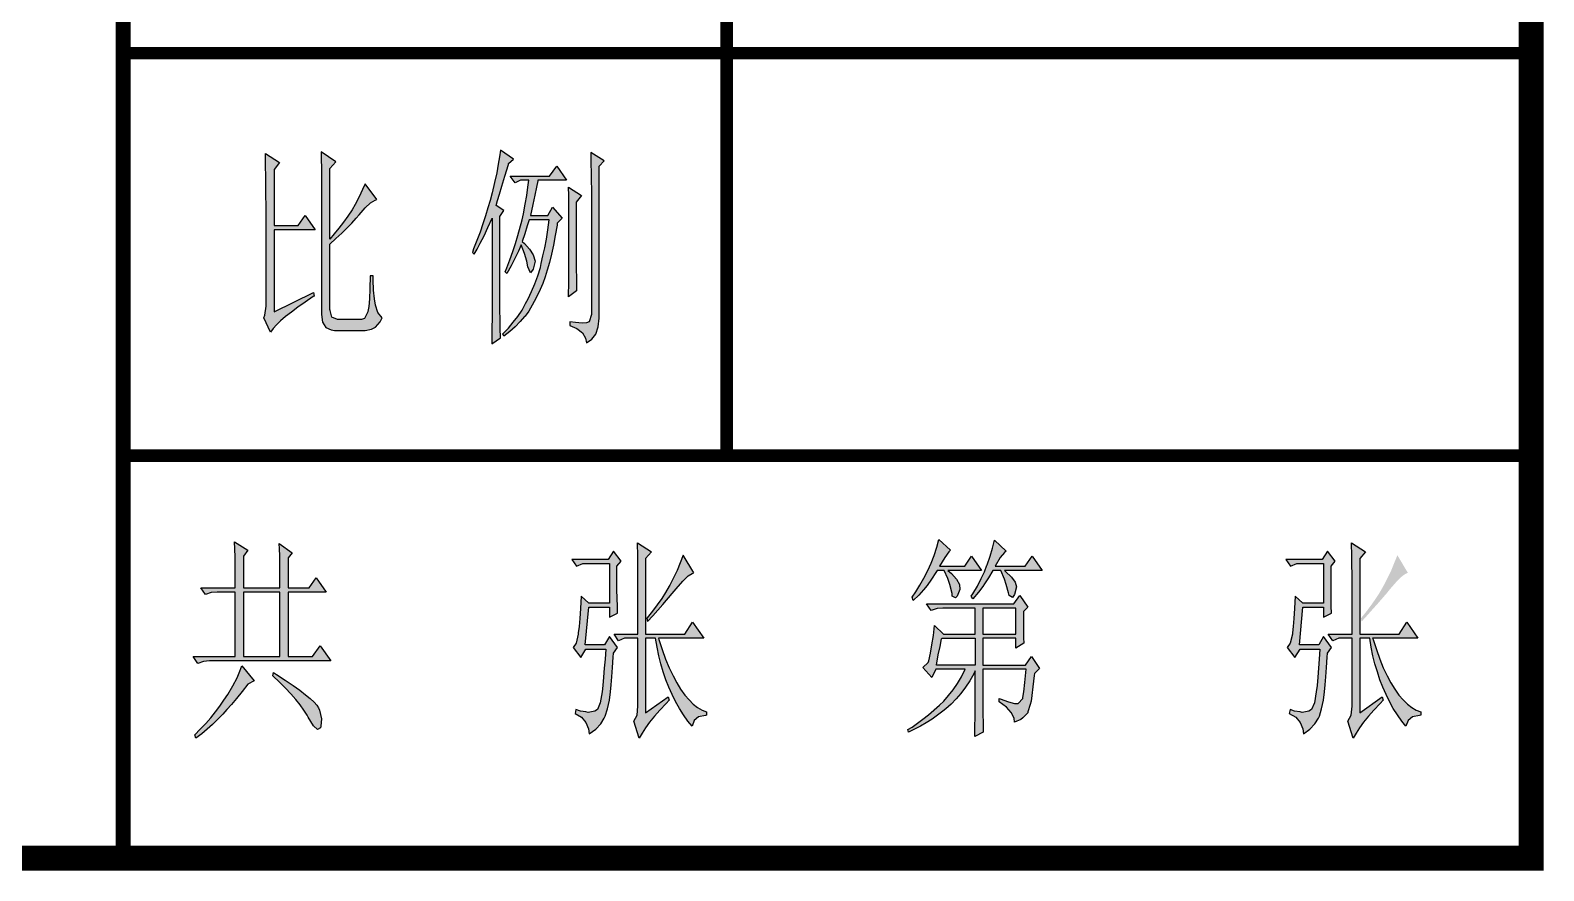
# Model space of a CAD drawing. Header units: millimetres. Extents: x 1121821 to 2245272, y -909469 to -453619.
# Drawn here: x 2245241.16 to 2245271.26, y -909468.51 to -909451.81 of the extents above; entities that cross this region are included whole.
import ezdxf

# ---------------------------------------------------------------- set-up
doc = ezdxf.new("R2010")
doc.units = ezdxf.units.MM
doc.layers.add('1', color=7, linetype='Continuous')
doc.layers.add('图框', color=4, linetype='Continuous')

msp = doc.modelspace()

# ---------------------------------------------------------------- hatches: boundary and pattern name
at = {"layer": '1'}
h = msp.add_hatch(color=7, dxfattribs=at)
h.paths.add_polyline_path([(2245246.237, -909457.497), (2245246.351, -909457.406), (2245246.479, -909457.307), (2245246.626, -909457.207), (2245246.783, -909457.098), (2245246.802, -909457.089), (2245246.792, -909457.018), (2245246.01, -909457.402), (2245246.01, -909455.77), (2245246.826, -909455.77), (2245246.626, -909455.486), (2245246.489, -909455.685), (2245246.01, -909455.685), (2245246.01, -909454.57), (2245246.114, -909454.437), (2245245.834, -909454.252), (2245245.839, -909454.38), (2245245.839, -909454.527), (2245245.844, -909454.689), (2245245.844, -909455.078), (2245245.849, -909455.305), (2245245.849, -909457.288), (2245245.825, -909457.468), (2245245.801, -909457.52), (2245245.939, -909457.805), (2245245.991, -909457.734), (2245246.057, -909457.663), (2245246.138, -909457.582)])
h.paths.add_polyline_path([(2245248.116, -909457.601), (2245248.154, -909457.52), (2245248.073, -909457.416), (2245248.026, -909457.269), (2245248.002, -909457.141), (2245247.988, -909456.97), (2245247.978, -909456.766), (2245247.978, -909456.686), (2245247.921, -909456.686), (2245247.912, -909456.942), (2245247.902, -909457.141), (2245247.893, -909457.297), (2245247.874, -909457.397), (2245247.874, -909457.402), (2245247.803, -909457.535), (2245247.746, -909457.554), (2245247.267, -909457.554), (2245247.158, -909457.511), (2245247.12, -909457.373), (2245247.115, -909457.354), (2245247.115, -909456.055), (2245247.238, -909455.946), (2245247.352, -909455.837), (2245247.456, -909455.737), (2245247.551, -909455.637), (2245247.641, -909455.538), (2245247.698, -909455.471), (2245247.817, -909455.334), (2245247.926, -909455.234), (2245248.021, -909455.182), (2245248.049, -909455.168), (2245247.817, -909454.855), (2245247.769, -909454.973), (2245247.703, -909455.116), (2245247.618, -909455.272), (2245247.561, -909455.372), (2245247.475, -909455.5), (2245247.39, -909455.623), (2245247.295, -909455.742), (2245247.2, -909455.855), (2245247.115, -909455.955), (2245247.115, -909454.551), (2245247.234, -909454.418), (2245246.944, -909454.219), (2245246.944, -909454.376), (2245246.949, -909454.542), (2245246.954, -909454.722), (2245246.954, -909457.454), (2245246.973, -909457.61), (2245247.039, -909457.715), (2245247.143, -909457.762), (2245247.21, -909457.772), (2245247.817, -909457.772), (2245247.945, -909457.748), (2245248.026, -909457.705)])
h.paths.add_polyline_path([(2245250.497, -909457.378), (2245250.497, -909455.504), (2245250.577, -909455.386), (2245250.426, -909455.286), (2245250.454, -909455.191), (2245250.492, -909455.063), (2245250.539, -909454.902), (2245250.596, -909454.703), (2245250.668, -909454.475), (2245250.672, -909454.452), (2245250.767, -909454.371), (2245250.511, -909454.186), (2245250.492, -909454.319), (2245250.464, -909454.47), (2245250.435, -909454.641), (2245250.392, -909454.831), (2245250.345, -909455.035), (2245250.307, -909455.187), (2245250.26, -909455.338), (2245250.212, -909455.495), (2245250.16, -909455.656), (2245250.103, -909455.818), (2245250.041, -909455.984), (2245249.975, -909456.15), (2245249.951, -909456.221), (2245249.985, -909456.254), (2245250.046, -909456.154), (2245250.108, -909456.036), (2245250.184, -909455.889), (2245250.26, -909455.723), (2245250.345, -909455.538), (2245250.345, -909457.53), (2245250.34, -909457.72), (2245250.336, -909457.938), (2245250.336, -909458.037), (2245250.511, -909457.919), (2245250.502, -909457.729), (2245250.502, -909457.549)])
h.paths.add_polyline_path([(2245251.253, -909454.788), (2245251.825, -909454.788), (2245251.63, -909454.504), (2245251.488, -909454.703), (2245250.705, -909454.703), (2245250.8, -909454.836), (2245250.905, -909454.788), (2245251.071, -909454.788), (2245251.056, -909454.926), (2245251.033, -909455.087), (2245251.004, -909455.263), (2245250.966, -909455.457), (2245250.943, -909455.571), (2245250.857, -909455.884), (2245250.81, -909456.045), (2245250.753, -909456.202), (2245250.696, -909456.368), (2245250.634, -909456.529), (2245250.601, -909456.605), (2245250.639, -909456.638), (2245250.724, -909456.486), (2245250.796, -909456.339), (2245250.867, -909456.197), (2245250.919, -909456.069), (2245250.985, -909456.24), (2245251.033, -909456.396), (2245251.056, -909456.505), (2245251.104, -909456.624), (2245251.161, -909456.553), (2245251.199, -909456.396), (2245251.161, -909456.268), (2245251.09, -909456.159), (2245250.985, -909456.045), (2245250.943, -909456.003), (2245250.995, -909455.855), (2245251.042, -909455.694), (2245251.08, -909455.571), (2245251.479, -909455.571), (2245251.45, -909455.77), (2245251.422, -909455.955), (2245251.389, -909456.131), (2245251.355, -909456.292), (2245251.322, -909456.444), (2245251.303, -909456.52), (2245251.251, -909456.686), (2245251.194, -909456.847), (2245251.128, -909456.999), (2245251.061, -909457.141), (2245251.009, -909457.236), (2245250.938, -909457.369), (2245250.853, -909457.492), (2245250.762, -909457.61), (2245250.668, -909457.724), (2245250.554, -909457.838), (2245250.577, -909457.886), (2245250.696, -909457.795), (2245250.8, -909457.701), (2245250.9, -909457.596), (2245250.99, -909457.497), (2245251, -909457.487), (2245251.071, -909457.388), (2245251.142, -909457.269), (2245251.218, -909457.127), (2245251.298, -909456.956), (2245251.351, -909456.837), (2245251.398, -909456.709), (2245251.441, -909456.572), (2245251.483, -909456.42), (2245251.526, -909456.254), (2245251.564, -909456.074), (2245251.597, -909455.884), (2245251.635, -909455.68), (2245251.64, -909455.637), (2245251.735, -909455.538), (2245251.545, -909455.32), (2245251.455, -909455.486), (2245251.104, -909455.486), (2245251.151, -909455.267), (2245251.194, -909455.082), (2245251.227, -909454.926)])
h.paths.add_polyline_path([(2245252.015, -909455.22), (2245252.119, -909455.087), (2245251.863, -909454.921), (2245251.868, -909455.087), (2245251.872, -909455.263), (2245251.872, -909456.633), (2245251.868, -909456.833), (2245251.863, -909457.07), (2245251.863, -909457.103), (2245252.024, -909456.984), (2245252.019, -909456.742), (2245252.015, -909456.543)])
h.paths.add_polyline_path([(2245252.47, -909454.504), (2245252.574, -909454.404), (2245252.304, -909454.238), (2245252.309, -909454.452), (2245252.313, -909454.641), (2245252.313, -909454.812), (2245252.318, -909454.959), (2245252.318, -909457.454), (2245252.275, -909457.601), (2245252.223, -909457.62), (2245252.133, -909457.625), (2245252.005, -909457.615), (2245251.887, -909457.601), (2245251.887, -909457.672), (2245252.029, -909457.734), (2245252.138, -909457.819), (2245252.2, -909457.923), (2245252.223, -909458.018), (2245252.328, -909457.947), (2245252.408, -909457.843), (2245252.451, -909457.701), (2245252.47, -909457.525)])
h = msp.add_hatch(color=7, dxfattribs=at)
h.paths.add_polyline_path([(2245245.484, -909464.806), (2245245.612, -909464.739), (2245245.366, -909464.441), (2245245.328, -909464.545), (2245245.271, -909464.678), (2245245.185, -909464.834), (2245245.086, -909465.01), (2245245.01, -909465.124), (2245244.929, -909465.237), (2245244.844, -909465.351), (2245244.749, -909465.47), (2245244.649, -909465.584), (2245244.54, -909465.697), (2245244.431, -909465.807), (2245244.455, -909465.873), (2245244.569, -909465.788), (2245244.678, -909465.697), (2245244.782, -909465.603), (2245244.986, -909465.399), (2245245.071, -909465.309), (2245245.162, -909465.204), (2245245.261, -909465.086), (2245245.37, -909464.948)])
h.paths.add_polyline_path([(2245246.803, -909465.162), (2245246.727, -909465.09), (2245246.632, -909465.014), (2245246.518, -909464.924), (2245246.385, -909464.829), (2245246.229, -909464.725), (2245246.053, -909464.611), (2245245.996, -909464.573), (2245245.982, -909464.64), (2245246.115, -909464.763), (2245246.234, -909464.882), (2245246.343, -909464.996), (2245246.442, -909465.109), (2245246.528, -909465.214), (2245246.599, -909465.323), (2245246.665, -909465.422), (2245246.684, -909465.456), (2245246.793, -909465.631), (2245246.874, -909465.702), (2245246.931, -909465.669), (2245246.94, -909465.641), (2245246.954, -909465.489), (2245246.912, -909465.323), (2245246.893, -909465.275), (2245246.86, -909465.223)])
h.paths.add_polyline_path([(2245246.845, -909462.69), (2245246.708, -909462.89), (2245246.286, -909462.89), (2245246.286, -909462.292), (2245246.366, -909462.192), (2245246.11, -909462.007), (2245246.115, -909462.112), (2245246.12, -909462.254), (2245246.12, -909462.434), (2245246.124, -909462.648), (2245246.124, -909462.89), (2245245.399, -909462.89), (2245245.399, -909462.259), (2245245.484, -909462.14), (2245245.223, -909461.974), (2245245.228, -909462.116), (2245245.233, -909462.278), (2245245.237, -909462.453), (2245245.237, -909462.89), (2245244.55, -909462.89), (2245244.645, -909463.022), (2245244.758, -909462.984), (2245244.877, -909462.975), (2245245.237, -909462.975), (2245245.237, -909464.256), (2245244.398, -909464.256), (2245244.493, -909464.393), (2245244.607, -909464.35), (2245244.725, -909464.341), (2245247.139, -909464.341), (2245246.926, -909464.042), (2245246.774, -909464.256), (2245246.286, -909464.256), (2245246.286, -909462.975), (2245247.045, -909462.975)])
h.paths.add_polyline_path([(2245246.124, -909462.975), (2245246.124, -909464.256), (2245245.399, -909464.256), (2245245.399, -909462.975)], flags=17)
h.paths.add_polyline_path([(2245252.267, -909463.274), (2245252.675, -909463.274), (2245252.675, -909463.473), (2245252.836, -909463.392), (2245252.836, -909463.255), (2245252.831, -909463.098), (2245252.826, -909462.923), (2245252.826, -909462.458), (2245252.907, -909462.358), (2245252.755, -909462.159), (2245252.651, -909462.325), (2245251.93, -909462.325), (2245252.02, -909462.458), (2245252.148, -909462.406), (2245252.675, -909462.406), (2245252.675, -909463.193), (2245252.267, -909463.193), (2245252.115, -909463.056), (2245252.101, -909463.297), (2245252.087, -909463.497), (2245252.072, -909463.658), (2245252.058, -909463.781), (2245252.058, -909463.81), (2245252.015, -909463.99), (2245251.954, -909464.075), (2245252.106, -909464.275), (2245252.21, -909464.109), (2245252.604, -909464.109), (2245252.589, -909464.303), (2245252.575, -909464.488), (2245252.561, -909464.663), (2245252.547, -909464.829), (2245252.532, -909464.958), (2245252.494, -909465.176), (2245252.438, -909465.304), (2245252.385, -909465.342), (2245252.253, -909465.365), (2245252.21, -909465.356), (2245252.101, -909465.337), (2245252.011, -909465.309), (2245251.996, -909465.389), (2245252.124, -909465.46), (2245252.21, -909465.565), (2245252.262, -909465.693), (2245252.276, -909465.792), (2245252.404, -909465.697), (2245252.504, -909465.593), (2245252.575, -909465.479), (2245252.594, -909465.441), (2245252.637, -909465.29), (2245252.675, -909465.124), (2245252.698, -909464.958), (2245252.708, -909464.815), (2245252.722, -909464.654), (2245252.736, -909464.469), (2245252.751, -909464.265), (2245252.755, -909464.189), (2245252.836, -909464.075), (2245252.675, -909463.857), (2245252.58, -909464.023), (2245252.196, -909464.023)])
h.paths.add_polyline_path([(2245253.396, -909462.306), (2245253.514, -909462.173), (2245253.234, -909461.993), (2245253.234, -909462.074), (2245253.239, -909462.178), (2245253.239, -909462.444), (2245253.244, -909462.61), (2245253.244, -909463.81), (2245252.77, -909463.81), (2245252.86, -909463.943), (2245252.978, -909463.89), (2245253.244, -909463.89), (2245253.244, -909465.242), (2245253.225, -909465.422), (2245253.163, -909465.541), (2245253.268, -909465.873), (2245253.325, -909465.778), (2245253.391, -909465.674), (2245253.476, -909465.56), (2245253.571, -909465.441), (2245253.68, -909465.318), (2245253.808, -909465.185), (2245253.865, -909465.124), (2245253.842, -909465.057), (2245253.396, -909465.375), (2245253.396, -909463.89), (2245253.595, -909463.89), (2245253.623, -909464.066), (2245253.657, -909464.237), (2245253.699, -909464.398), (2245253.747, -909464.559), (2245253.799, -909464.716), (2245253.856, -909464.863), (2245253.922, -909465.01), (2245253.989, -909465.147), (2245254.069, -909465.285), (2245254.15, -909465.413), (2245254.235, -909465.536), (2245254.321, -909465.641), (2245254.359, -909465.527), (2245254.449, -909465.451), (2245254.586, -909465.427), (2245254.61, -909465.422), (2245254.61, -909465.356), (2245254.52, -909465.318), (2245254.43, -909465.266), (2245254.344, -909465.199), (2245254.259, -909465.114), (2245254.174, -909465.019), (2245254.093, -909464.905), (2245254.017, -909464.777), (2245253.941, -909464.635), (2245253.865, -909464.479), (2245253.794, -909464.303), (2245253.728, -909464.113), (2245253.661, -909463.914), (2245253.652, -909463.89), (2245254.553, -909463.89), (2245254.33, -909463.573), (2245254.178, -909463.81), (2245253.396, -909463.81)])
h.paths.add_polyline_path([(2245254.145, -909462.24), (2245254.022, -909462.543), (2245253.951, -909462.69), (2245253.875, -909462.837), (2245253.865, -909462.856), (2245253.794, -909462.98), (2245253.718, -909463.098), (2245253.628, -909463.226), (2245253.533, -909463.354), (2245253.42, -909463.494), (2245253.434, -909463.558), (2245253.538, -909463.444), (2245253.638, -909463.331), (2245253.737, -909463.222), (2245253.927, -909463.003), (2245254.003, -909462.909), (2245254.136, -909462.757), (2245254.245, -909462.652), (2245254.325, -909462.6), (2245254.354, -909462.591)], flags=17)
h.paths.add_polyline_path([(2245259.348, -909462.282), (2245259.429, -909462.173), (2245259.462, -909462.14), (2245259.23, -909461.927), (2245259.187, -909462.083), (2245259.135, -909462.244), (2245259.073, -909462.396), (2245259.007, -909462.543), (2245258.931, -909462.695), (2245258.85, -909462.837), (2245258.77, -909462.965), (2245258.694, -909463.075), (2245258.717, -909463.141), (2245258.827, -909463.037), (2245258.921, -909462.927), (2245258.997, -909462.842), (2245259.083, -909462.714), (2245259.168, -909462.581), (2245259.192, -909462.543), (2245259.334, -909462.543), (2245259.405, -909462.705), (2245259.448, -909462.823), (2245259.491, -909463.003), (2245259.495, -909463.056), (2245259.562, -909463.084), (2245259.59, -909463.056), (2245259.647, -909462.918), (2245259.638, -909462.823), (2245259.576, -909462.714), (2245259.476, -909462.605), (2245259.405, -909462.543), (2245260.079, -909462.543), (2245259.88, -909462.259), (2245259.742, -909462.458), (2245259.239, -909462.458)])
h.paths.add_polyline_path([(2245261.08, -909462.259), (2245260.942, -909462.458), (2245260.349, -909462.458), (2245260.449, -909462.282), (2245260.534, -909462.183), (2245260.567, -909462.159), (2245260.335, -909461.941), (2245260.292, -909462.097), (2245260.245, -909462.259), (2245260.188, -909462.429), (2245260.183, -909462.439), (2245260.136, -909462.567), (2245260.069, -909462.705), (2245259.993, -909462.852), (2245259.903, -909463.008), (2245259.87, -909463.056), (2245259.903, -909463.108), (2245260.017, -909462.975), (2245260.102, -909462.861), (2245260.136, -909462.809), (2245260.212, -909462.69), (2245260.302, -909462.543), (2245260.463, -909462.543), (2245260.534, -909462.719), (2245260.567, -909462.823), (2245260.61, -909462.989), (2245260.629, -909463.041), (2245260.691, -909463.079), (2245260.733, -909463.022), (2245260.771, -909462.866), (2245260.743, -909462.776), (2245260.672, -909462.676), (2245260.553, -909462.562), (2245260.534, -909462.543), (2245261.279, -909462.543)])
h.paths.add_polyline_path([(2245260.909, -909463.72), (2245260.909, -909463.359), (2245260.999, -909463.274), (2245260.838, -909463.041), (2245260.719, -909463.207), (2245258.983, -909463.207), (2245259.078, -909463.34), (2245259.192, -909463.302), (2245259.31, -909463.293), (2245259.951, -909463.293), (2245259.951, -909463.81), (2245259.32, -909463.81), (2245259.144, -909463.639), (2245259.121, -909463.838), (2245259.087, -909464.018), (2245259.059, -909464.184), (2245259.026, -909464.336), (2245259.016, -909464.374), (2245258.912, -909464.474), (2245259.087, -909464.673), (2245259.168, -909464.507), (2245259.751, -909464.507), (2245259.68, -909464.654), (2245259.6, -909464.787), (2245259.514, -909464.915), (2245259.419, -909465.029), (2245259.325, -909465.138), (2245259.239, -909465.223), (2245259.021, -909465.413), (2245258.912, -909465.498), (2245258.803, -909465.579), (2245258.694, -909465.655), (2245258.608, -909465.707), (2245258.623, -909465.759), (2245258.746, -909465.697), (2245258.864, -909465.636), (2245258.978, -909465.569), (2245259.092, -909465.498), (2245259.201, -909465.422), (2245259.31, -909465.342), (2245259.367, -909465.29), (2245259.472, -909465.199), (2245259.571, -909465.095), (2245259.666, -909464.986), (2245259.756, -909464.863), (2245259.842, -909464.735), (2245259.922, -909464.597), (2245259.951, -909464.54), (2245259.951, -909465.465), (2245259.946, -909465.636), (2245259.941, -909465.792), (2245259.941, -909465.84), (2245260.112, -909465.759), (2245260.107, -909465.574), (2245260.102, -909465.399), (2245260.102, -909464.507), (2245260.966, -909464.507), (2245260.937, -909464.768), (2245260.918, -909464.958), (2245260.899, -909465.071), (2245260.895, -909465.09), (2245260.804, -909465.19), (2245260.733, -909465.19), (2245260.615, -909465.157), (2245260.444, -909465.095), (2245260.43, -909465.09), (2245260.43, -909465.157), (2245260.572, -909465.261), (2245260.667, -909465.365), (2245260.724, -909465.479), (2245260.733, -909465.56), (2245260.857, -909465.503), (2245260.895, -909465.475), (2245260.994, -909465.37), (2245260.999, -909465.356), (2245261.046, -909465.209), (2245261.061, -909465.143), (2245261.075, -909465.029), (2245261.099, -909464.858), (2245261.122, -909464.63), (2245261.127, -909464.592), (2245261.231, -909464.493), (2245261.07, -909464.256), (2245260.951, -909464.426), (2245260.102, -909464.426), (2245260.102, -909463.89), (2245260.757, -909463.89), (2245260.757, -909464.09), (2245260.918, -909463.99), (2245260.914, -909463.881)])
h.paths.add_polyline_path([(2245260.757, -909463.81), (2245260.102, -909463.81), (2245260.102, -909463.293), (2245260.757, -909463.293)], flags=16)
h.paths.add_polyline_path([(2245259.951, -909463.89), (2245259.951, -909464.426), (2245259.182, -909464.426), (2245259.215, -909464.222), (2245259.253, -909464.052), (2245259.285, -909463.89)], flags=16)
h.paths.add_polyline_path([(2245267.037, -909464.075), (2245266.876, -909463.857), (2245266.781, -909464.023), (2245266.397, -909464.023), (2245266.468, -909463.274), (2245266.876, -909463.274), (2245266.876, -909463.473), (2245267.037, -909463.392), (2245267.032, -909463.255), (2245267.032, -909463.098), (2245267.027, -909462.923), (2245267.027, -909462.458), (2245267.108, -909462.358), (2245266.956, -909462.159), (2245266.852, -909462.325), (2245266.131, -909462.325), (2245266.221, -909462.458), (2245266.349, -909462.406), (2245266.876, -909462.406), (2245266.876, -909463.193), (2245266.468, -909463.193), (2245266.316, -909463.056), (2245266.302, -909463.297), (2245266.288, -909463.497), (2245266.273, -909463.658), (2245266.259, -909463.781), (2245266.259, -909463.81), (2245266.216, -909463.99), (2245266.155, -909464.075), (2245266.306, -909464.275), (2245266.411, -909464.109), (2245266.805, -909464.109), (2245266.79, -909464.303), (2245266.776, -909464.488), (2245266.762, -909464.663), (2245266.748, -909464.829), (2245266.733, -909464.958), (2245266.695, -909465.176), (2245266.638, -909465.304), (2245266.582, -909465.342), (2245266.454, -909465.365), (2245266.411, -909465.356), (2245266.302, -909465.337), (2245266.212, -909465.309), (2245266.197, -909465.389), (2245266.325, -909465.46), (2245266.411, -909465.565), (2245266.463, -909465.693), (2245266.477, -909465.792), (2245266.605, -909465.697), (2245266.705, -909465.593), (2245266.776, -909465.479), (2245266.795, -909465.441), (2245266.838, -909465.29), (2245266.876, -909465.124), (2245266.899, -909464.958), (2245266.909, -909464.815), (2245266.923, -909464.654), (2245266.937, -909464.469), (2245266.952, -909464.265), (2245266.956, -909464.189)])
h.paths.add_polyline_path([(2245268.526, -909462.6), (2245268.555, -909462.591), (2245268.346, -909462.24), (2245268.223, -909462.543), (2245268.152, -909462.69), (2245268.076, -909462.837), (2245268.066, -909462.856), (2245267.995, -909462.98), (2245267.919, -909463.098), (2245267.829, -909463.226), (2245267.734, -909463.354), (2245267.621, -909463.494), (2245267.635, -909463.558), (2245267.739, -909463.444), (2245267.839, -909463.331), (2245267.938, -909463.222), (2245268.128, -909463.003), (2245268.204, -909462.909), (2245268.337, -909462.757), (2245268.446, -909462.652)], flags=17)
h.paths.add_polyline_path([(2245268.294, -909464.905), (2245268.218, -909464.777), (2245268.142, -909464.635), (2245268.066, -909464.479), (2245267.995, -909464.303), (2245267.929, -909464.113), (2245267.862, -909463.914), (2245267.853, -909463.89), (2245268.754, -909463.89), (2245268.531, -909463.573), (2245268.379, -909463.81), (2245267.597, -909463.81), (2245267.597, -909462.306), (2245267.715, -909462.173), (2245267.435, -909461.993), (2245267.435, -909462.074), (2245267.44, -909462.178), (2245267.44, -909462.444), (2245267.445, -909462.61), (2245267.445, -909463.81), (2245266.971, -909463.81), (2245267.061, -909463.943), (2245267.179, -909463.89), (2245267.445, -909463.89), (2245267.445, -909465.242), (2245267.426, -909465.422), (2245267.364, -909465.541), (2245267.469, -909465.873), (2245267.525, -909465.778), (2245267.592, -909465.674), (2245267.672, -909465.56), (2245267.772, -909465.441), (2245267.881, -909465.318), (2245268.005, -909465.185), (2245268.066, -909465.124), (2245268.042, -909465.057), (2245267.597, -909465.375), (2245267.597, -909463.89), (2245267.796, -909463.89), (2245267.824, -909464.066), (2245267.857, -909464.237), (2245267.9, -909464.398), (2245267.948, -909464.559), (2245268, -909464.716), (2245268.057, -909464.863), (2245268.123, -909465.01), (2245268.19, -909465.147), (2245268.265, -909465.285), (2245268.351, -909465.413), (2245268.436, -909465.536), (2245268.517, -909465.641), (2245268.559, -909465.527), (2245268.65, -909465.451), (2245268.787, -909465.427), (2245268.811, -909465.422), (2245268.811, -909465.356), (2245268.721, -909465.318), (2245268.631, -909465.266), (2245268.545, -909465.199), (2245268.46, -909465.114), (2245268.374, -909465.019)])

# ---------------------------------------------------------------- linework, layer by layer
msp.add_line((2245271.006, -909468.261), (2245091.006, -909468.261), dxfattribs=at)
at = {"layer": '1', "color": 7}
msp.add_line((2245271.006, -909468.261), (2245091.006, -909468.261), dxfattribs=at)
at = {"layer": '1', "color": 7, "const_width": 0.5}
for points in [[(2245091.006, -909468.261), (2245271.006, -909468.261), (2245271.006, -909308.261), (2245091.006, -909308.261)], [(2245091.006, -909410.261), (2245271.006, -909410.261), (2245271.006, -909468.261), (2245091.006, -909468.261)]]:
    msp.add_lwpolyline(points, close=True, dxfattribs=at)
at = {"layer": '1', "color": 7}
for points, const_width in [([(2245243.006, -909436.261), (2245243.006, -909468.261)], 0.3), ([(2245255.006, -909436.261), (2245255.006, -909460.261)], 0.25), ([(2245271.006, -909452.261), (2245243.006, -909452.261)], 0.25), ([(2245271.006, -909460.261), (2245243.006, -909460.261)], 0.25)]:
    msp.add_lwpolyline(points, dxfattribs=dict(at, const_width=const_width))
for points in [[(2245246.626, -909457.207), (2245246.479, -909457.307), (2245246.351, -909457.406), (2245246.237, -909457.497), (2245246.138, -909457.582), (2245246.057, -909457.663), (2245245.991, -909457.734), (2245245.939, -909457.805), (2245245.801, -909457.52), (2245245.825, -909457.468), (2245245.849, -909457.288), (2245245.849, -909455.305), (2245245.844, -909455.078), (2245245.844, -909454.689), (2245245.839, -909454.527), (2245245.839, -909454.38), (2245245.834, -909454.252), (2245246.114, -909454.437), (2245246.01, -909454.57), (2245246.01, -909455.685), (2245246.489, -909455.685), (2245246.626, -909455.486), (2245246.826, -909455.77), (2245246.01, -909455.77), (2245246.01, -909457.402), (2245246.792, -909457.018), (2245246.802, -909457.089), (2245246.783, -909457.098)], [(2245247.267, -909457.554), (2245247.158, -909457.511), (2245247.12, -909457.373), (2245247.115, -909457.354), (2245247.115, -909456.055), (2245247.238, -909455.946), (2245247.352, -909455.837), (2245247.456, -909455.737), (2245247.551, -909455.637), (2245247.641, -909455.538), (2245247.698, -909455.471), (2245247.817, -909455.334), (2245247.926, -909455.234), (2245248.021, -909455.182), (2245248.049, -909455.168), (2245247.817, -909454.855), (2245247.769, -909454.973), (2245247.703, -909455.116), (2245247.618, -909455.272), (2245247.561, -909455.372), (2245247.475, -909455.5), (2245247.39, -909455.623), (2245247.295, -909455.742), (2245247.2, -909455.855), (2245247.115, -909455.955), (2245247.115, -909454.551), (2245247.234, -909454.418), (2245246.944, -909454.219), (2245246.944, -909454.376), (2245246.949, -909454.542), (2245246.954, -909454.722), (2245246.954, -909457.454), (2245246.973, -909457.61), (2245247.039, -909457.715), (2245247.143, -909457.762), (2245247.21, -909457.772), (2245247.817, -909457.772), (2245247.945, -909457.748), (2245248.026, -909457.705), (2245248.116, -909457.601), (2245248.154, -909457.52), (2245248.073, -909457.416), (2245248.026, -909457.269), (2245248.002, -909457.141), (2245247.988, -909456.97), (2245247.978, -909456.766), (2245247.978, -909456.686), (2245247.921, -909456.686), (2245247.912, -909456.942), (2245247.902, -909457.141), (2245247.893, -909457.297), (2245247.874, -909457.397), (2245247.874, -909457.402), (2245247.803, -909457.535), (2245247.746, -909457.554)], [(2245250.184, -909455.889), (2245250.26, -909455.723), (2245250.345, -909455.538), (2245250.345, -909457.53), (2245250.34, -909457.72), (2245250.336, -909457.938), (2245250.336, -909458.037), (2245250.511, -909457.919), (2245250.502, -909457.729), (2245250.502, -909457.549), (2245250.497, -909457.378), (2245250.497, -909455.504), (2245250.577, -909455.386), (2245250.426, -909455.286), (2245250.454, -909455.191), (2245250.492, -909455.063), (2245250.539, -909454.902), (2245250.596, -909454.703), (2245250.668, -909454.475), (2245250.672, -909454.452), (2245250.767, -909454.371), (2245250.511, -909454.186), (2245250.492, -909454.319), (2245250.464, -909454.47), (2245250.435, -909454.641), (2245250.392, -909454.831), (2245250.345, -909455.035), (2245250.307, -909455.187), (2245250.26, -909455.338), (2245250.212, -909455.495), (2245250.16, -909455.656), (2245250.103, -909455.818), (2245250.041, -909455.984), (2245249.975, -909456.15), (2245249.951, -909456.221), (2245249.985, -909456.254), (2245250.046, -909456.154), (2245250.108, -909456.036)], [(2245252.133, -909457.625), (2245252.005, -909457.615), (2245251.887, -909457.601), (2245251.887, -909457.672), (2245252.029, -909457.734), (2245252.138, -909457.819), (2245252.2, -909457.923), (2245252.223, -909458.018), (2245252.328, -909457.947), (2245252.408, -909457.843), (2245252.451, -909457.701), (2245252.47, -909457.525), (2245252.47, -909454.504), (2245252.574, -909454.404), (2245252.304, -909454.238), (2245252.309, -909454.452), (2245252.313, -909454.641), (2245252.313, -909454.812), (2245252.318, -909454.959), (2245252.318, -909457.454), (2245252.275, -909457.601), (2245252.223, -909457.62)], [(2245251.104, -909455.486), (2245251.455, -909455.486), (2245251.545, -909455.32), (2245251.735, -909455.538), (2245251.64, -909455.637), (2245251.635, -909455.68), (2245251.597, -909455.884), (2245251.564, -909456.074), (2245251.526, -909456.254), (2245251.483, -909456.42), (2245251.441, -909456.572), (2245251.398, -909456.709), (2245251.351, -909456.837), (2245251.298, -909456.956), (2245251.218, -909457.127), (2245251.142, -909457.269), (2245251.071, -909457.388), (2245251, -909457.487), (2245250.99, -909457.497), (2245250.9, -909457.596), (2245250.8, -909457.701), (2245250.696, -909457.795), (2245250.577, -909457.886), (2245250.554, -909457.838), (2245250.668, -909457.724), (2245250.762, -909457.61), (2245250.853, -909457.492), (2245250.938, -909457.369), (2245251.009, -909457.236), (2245251.061, -909457.141), (2245251.128, -909456.999), (2245251.194, -909456.847), (2245251.251, -909456.686), (2245251.303, -909456.52), (2245251.322, -909456.444), (2245251.355, -909456.292), (2245251.389, -909456.131), (2245251.422, -909455.955), (2245251.45, -909455.77), (2245251.479, -909455.571), (2245251.08, -909455.571), (2245251.042, -909455.694), (2245250.995, -909455.855), (2245250.943, -909456.003), (2245250.985, -909456.045), (2245251.09, -909456.159), (2245251.161, -909456.268), (2245251.199, -909456.396), (2245251.161, -909456.553), (2245251.104, -909456.624), (2245251.056, -909456.505), (2245251.033, -909456.396), (2245250.985, -909456.24), (2245250.919, -909456.069), (2245250.867, -909456.197), (2245250.796, -909456.339), (2245250.724, -909456.486), (2245250.639, -909456.638), (2245250.601, -909456.605), (2245250.634, -909456.529), (2245250.696, -909456.368), (2245250.753, -909456.202), (2245250.81, -909456.045), (2245250.857, -909455.884), (2245250.943, -909455.571), (2245250.966, -909455.457), (2245251.004, -909455.263), (2245251.033, -909455.087), (2245251.056, -909454.926), (2245251.071, -909454.788), (2245250.905, -909454.788), (2245250.8, -909454.836), (2245250.705, -909454.703), (2245251.488, -909454.703), (2245251.63, -909454.504), (2245251.825, -909454.788), (2245251.256, -909454.788), (2245251.251, -909454.798), (2245251.227, -909454.926), (2245251.194, -909455.082), (2245251.151, -909455.267)], [(2245251.872, -909456.633), (2245251.872, -909455.263), (2245251.868, -909455.087), (2245251.863, -909454.921), (2245252.119, -909455.087), (2245252.015, -909455.22), (2245252.015, -909456.543), (2245252.019, -909456.742), (2245252.024, -909456.984), (2245251.863, -909457.103), (2245251.863, -909457.07), (2245251.868, -909456.833)], [(2245258.827, -909463.037), (2245258.717, -909463.141), (2245258.694, -909463.075), (2245258.77, -909462.965), (2245258.85, -909462.837), (2245258.931, -909462.695), (2245259.007, -909462.543), (2245259.073, -909462.396), (2245259.135, -909462.244), (2245259.187, -909462.083), (2245259.23, -909461.927), (2245259.462, -909462.14), (2245259.429, -909462.173), (2245259.348, -909462.282), (2245259.239, -909462.458), (2245259.742, -909462.458), (2245259.88, -909462.259), (2245260.079, -909462.543), (2245259.405, -909462.543), (2245259.476, -909462.605), (2245259.576, -909462.714), (2245259.638, -909462.823), (2245259.647, -909462.918), (2245259.59, -909463.056), (2245259.562, -909463.084), (2245259.495, -909463.056), (2245259.491, -909463.003), (2245259.448, -909462.823), (2245259.405, -909462.705), (2245259.334, -909462.543), (2245259.192, -909462.543), (2245259.168, -909462.581), (2245259.083, -909462.714), (2245258.997, -909462.842), (2245258.921, -909462.927)], [(2245246.12, -909462.434), (2245246.12, -909462.254), (2245246.115, -909462.112), (2245246.11, -909462.007), (2245246.366, -909462.192), (2245246.286, -909462.292), (2245246.286, -909462.89), (2245246.708, -909462.89), (2245246.845, -909462.69), (2245247.045, -909462.975), (2245246.286, -909462.975), (2245246.286, -909464.256), (2245246.774, -909464.256), (2245246.926, -909464.042), (2245247.139, -909464.341), (2245244.725, -909464.341), (2245244.607, -909464.35), (2245244.493, -909464.393), (2245244.398, -909464.256), (2245245.237, -909464.256), (2245245.237, -909462.975), (2245244.877, -909462.975), (2245244.758, -909462.984), (2245244.645, -909463.022), (2245244.55, -909462.89), (2245245.237, -909462.89), (2245245.237, -909462.453), (2245245.233, -909462.278), (2245245.228, -909462.116), (2245245.223, -909461.974), (2245245.484, -909462.14), (2245245.399, -909462.259), (2245245.399, -909462.89), (2245246.124, -909462.89), (2245246.124, -909462.648)], [(2245252.21, -909465.565), (2245252.262, -909465.693), (2245252.276, -909465.792), (2245252.404, -909465.697), (2245252.504, -909465.593), (2245252.575, -909465.479), (2245252.594, -909465.441), (2245252.637, -909465.29), (2245252.675, -909465.124), (2245252.698, -909464.958), (2245252.708, -909464.815), (2245252.722, -909464.654), (2245252.736, -909464.469), (2245252.751, -909464.265), (2245252.755, -909464.189), (2245252.836, -909464.075), (2245252.675, -909463.857), (2245252.58, -909464.023), (2245252.196, -909464.023), (2245252.267, -909463.274), (2245252.675, -909463.274), (2245252.675, -909463.473), (2245252.836, -909463.392), (2245252.836, -909463.255), (2245252.831, -909463.098), (2245252.826, -909462.923), (2245252.826, -909462.458), (2245252.907, -909462.358), (2245252.755, -909462.159), (2245252.651, -909462.325), (2245251.93, -909462.325), (2245252.02, -909462.458), (2245252.148, -909462.406), (2245252.675, -909462.406), (2245252.675, -909463.193), (2245252.267, -909463.193), (2245252.115, -909463.056), (2245252.101, -909463.297), (2245252.087, -909463.497), (2245252.072, -909463.658), (2245252.058, -909463.781), (2245252.058, -909463.81), (2245252.015, -909463.99), (2245251.954, -909464.075), (2245252.106, -909464.275), (2245252.21, -909464.109), (2245252.604, -909464.109), (2245252.589, -909464.303), (2245252.575, -909464.488), (2245252.561, -909464.663), (2245252.547, -909464.829), (2245252.532, -909464.958), (2245252.494, -909465.176), (2245252.438, -909465.304), (2245252.385, -909465.342), (2245252.253, -909465.365), (2245252.21, -909465.356), (2245252.101, -909465.337), (2245252.011, -909465.309), (2245251.996, -909465.389), (2245252.124, -909465.46)], [(2245253.989, -909465.147), (2245253.922, -909465.01), (2245253.856, -909464.863), (2245253.799, -909464.716), (2245253.747, -909464.559), (2245253.699, -909464.398), (2245253.657, -909464.237), (2245253.623, -909464.066), (2245253.595, -909463.89), (2245253.396, -909463.89), (2245253.396, -909465.375), (2245253.842, -909465.057), (2245253.865, -909465.124), (2245253.808, -909465.185), (2245253.68, -909465.318), (2245253.571, -909465.441), (2245253.476, -909465.56), (2245253.391, -909465.674), (2245253.325, -909465.778), (2245253.268, -909465.873), (2245253.163, -909465.541), (2245253.225, -909465.422), (2245253.244, -909465.242), (2245253.244, -909463.89), (2245252.978, -909463.89), (2245252.86, -909463.943), (2245252.77, -909463.81), (2245253.244, -909463.81), (2245253.244, -909462.61), (2245253.239, -909462.444), (2245253.239, -909462.178), (2245253.234, -909462.074), (2245253.234, -909461.993), (2245253.514, -909462.173), (2245253.396, -909462.306), (2245253.396, -909463.81), (2245254.178, -909463.81), (2245254.33, -909463.573), (2245254.553, -909463.89), (2245253.652, -909463.89), (2245253.661, -909463.914), (2245253.728, -909464.113), (2245253.794, -909464.303), (2245253.865, -909464.479), (2245253.941, -909464.635), (2245254.017, -909464.777), (2245254.093, -909464.905), (2245254.174, -909465.019), (2245254.259, -909465.114), (2245254.344, -909465.199), (2245254.43, -909465.266), (2245254.52, -909465.318), (2245254.61, -909465.356), (2245254.61, -909465.422), (2245254.586, -909465.427), (2245254.449, -909465.451), (2245254.359, -909465.527), (2245254.321, -909465.641), (2245254.235, -909465.536), (2245254.15, -909465.413), (2245254.069, -909465.285)], [(2245259.87, -909463.056), (2245259.903, -909463.008), (2245259.993, -909462.852), (2245260.069, -909462.705), (2245260.136, -909462.567), (2245260.183, -909462.439), (2245260.188, -909462.429), (2245260.245, -909462.259), (2245260.292, -909462.097), (2245260.335, -909461.941), (2245260.567, -909462.159), (2245260.534, -909462.183), (2245260.449, -909462.282), (2245260.349, -909462.458), (2245260.942, -909462.458), (2245261.08, -909462.259), (2245261.279, -909462.543), (2245260.534, -909462.543), (2245260.553, -909462.562), (2245260.672, -909462.676), (2245260.743, -909462.776), (2245260.771, -909462.866), (2245260.733, -909463.022), (2245260.691, -909463.079), (2245260.629, -909463.041), (2245260.61, -909462.989), (2245260.567, -909462.823), (2245260.534, -909462.719), (2245260.463, -909462.543), (2245260.302, -909462.543), (2245260.212, -909462.69), (2245260.136, -909462.809), (2245260.102, -909462.861), (2245260.017, -909462.975), (2245259.903, -909463.108)], [(2245266.411, -909465.565), (2245266.463, -909465.693), (2245266.477, -909465.792), (2245266.605, -909465.697), (2245266.705, -909465.593), (2245266.776, -909465.479), (2245266.795, -909465.441), (2245266.838, -909465.29), (2245266.876, -909465.124), (2245266.899, -909464.958), (2245266.909, -909464.815), (2245266.923, -909464.654), (2245266.937, -909464.469), (2245266.952, -909464.265), (2245266.956, -909464.189), (2245267.037, -909464.075), (2245266.876, -909463.857), (2245266.781, -909464.023), (2245266.397, -909464.023), (2245266.468, -909463.274), (2245266.876, -909463.274), (2245266.876, -909463.473), (2245267.037, -909463.392), (2245267.032, -909463.255), (2245267.032, -909463.098), (2245267.027, -909462.923), (2245267.027, -909462.458), (2245267.108, -909462.358), (2245266.956, -909462.159), (2245266.852, -909462.325), (2245266.131, -909462.325), (2245266.221, -909462.458), (2245266.349, -909462.406), (2245266.876, -909462.406), (2245266.876, -909463.193), (2245266.468, -909463.193), (2245266.316, -909463.056), (2245266.302, -909463.297), (2245266.288, -909463.497), (2245266.273, -909463.658), (2245266.259, -909463.781), (2245266.259, -909463.81), (2245266.216, -909463.99), (2245266.155, -909464.075), (2245266.306, -909464.275), (2245266.411, -909464.109), (2245266.805, -909464.109), (2245266.79, -909464.303), (2245266.776, -909464.488), (2245266.762, -909464.663), (2245266.748, -909464.829), (2245266.733, -909464.958), (2245266.695, -909465.176), (2245266.638, -909465.304), (2245266.582, -909465.342), (2245266.454, -909465.365), (2245266.411, -909465.356), (2245266.302, -909465.337), (2245266.212, -909465.309), (2245266.197, -909465.389), (2245266.325, -909465.46)], [(2245268.19, -909465.147), (2245268.123, -909465.01), (2245268.057, -909464.863), (2245268, -909464.716), (2245267.948, -909464.559), (2245267.9, -909464.398), (2245267.857, -909464.237), (2245267.824, -909464.066), (2245267.796, -909463.89), (2245267.597, -909463.89), (2245267.597, -909465.375), (2245268.042, -909465.057), (2245268.066, -909465.124), (2245268.005, -909465.185), (2245267.881, -909465.318), (2245267.772, -909465.441), (2245267.672, -909465.56), (2245267.592, -909465.674), (2245267.525, -909465.778), (2245267.469, -909465.873), (2245267.364, -909465.541), (2245267.426, -909465.422), (2245267.445, -909465.242), (2245267.445, -909463.89), (2245267.179, -909463.89), (2245267.061, -909463.943), (2245266.971, -909463.81), (2245267.445, -909463.81), (2245267.445, -909462.61), (2245267.44, -909462.444), (2245267.44, -909462.178), (2245267.435, -909462.074), (2245267.435, -909461.993), (2245267.715, -909462.173), (2245267.597, -909462.306), (2245267.597, -909463.81), (2245268.379, -909463.81), (2245268.531, -909463.573), (2245268.754, -909463.89), (2245267.853, -909463.89), (2245267.862, -909463.914), (2245267.929, -909464.113), (2245267.995, -909464.303), (2245268.066, -909464.479), (2245268.142, -909464.635), (2245268.218, -909464.777), (2245268.294, -909464.905), (2245268.374, -909465.019), (2245268.46, -909465.114), (2245268.545, -909465.199), (2245268.631, -909465.266), (2245268.721, -909465.318), (2245268.811, -909465.356), (2245268.811, -909465.422), (2245268.787, -909465.427), (2245268.65, -909465.451), (2245268.559, -909465.527), (2245268.517, -909465.641), (2245268.436, -909465.536), (2245268.351, -909465.413), (2245268.265, -909465.285)], [(2245253.737, -909463.222), (2245253.927, -909463.003), (2245254.003, -909462.909), (2245254.136, -909462.757), (2245254.245, -909462.652), (2245254.325, -909462.6), (2245254.354, -909462.591), (2245254.145, -909462.24), (2245254.022, -909462.543), (2245253.951, -909462.69), (2245253.875, -909462.837), (2245253.865, -909462.856), (2245253.794, -909462.98), (2245253.718, -909463.098), (2245253.628, -909463.226), (2245253.533, -909463.354), (2245253.429, -909463.482), (2245253.419, -909463.492), (2245253.434, -909463.558), (2245253.538, -909463.444), (2245253.638, -909463.331)], [(2245245.399, -909462.975), (2245245.399, -909464.256), (2245246.124, -909464.256), (2245246.124, -909462.975)], [(2245260.102, -909465.399), (2245260.107, -909465.574), (2245260.112, -909465.759), (2245259.941, -909465.84), (2245259.941, -909465.792), (2245259.946, -909465.636), (2245259.951, -909465.465), (2245259.951, -909464.54), (2245259.922, -909464.597), (2245259.842, -909464.735), (2245259.756, -909464.863), (2245259.666, -909464.986), (2245259.571, -909465.095), (2245259.472, -909465.199), (2245259.367, -909465.29), (2245259.31, -909465.342), (2245259.201, -909465.422), (2245259.092, -909465.498), (2245258.978, -909465.569), (2245258.864, -909465.636), (2245258.746, -909465.697), (2245258.623, -909465.759), (2245258.608, -909465.707), (2245258.694, -909465.655), (2245258.803, -909465.579), (2245258.912, -909465.498), (2245259.021, -909465.413), (2245259.239, -909465.223), (2245259.325, -909465.138), (2245259.419, -909465.029), (2245259.514, -909464.915), (2245259.6, -909464.787), (2245259.68, -909464.654), (2245259.751, -909464.507), (2245259.168, -909464.507), (2245259.087, -909464.673), (2245258.912, -909464.474), (2245259.016, -909464.374), (2245259.026, -909464.336), (2245259.059, -909464.184), (2245259.087, -909464.018), (2245259.121, -909463.838), (2245259.144, -909463.639), (2245259.32, -909463.81), (2245259.951, -909463.81), (2245259.951, -909463.293), (2245259.31, -909463.293), (2245259.192, -909463.302), (2245259.078, -909463.34), (2245258.983, -909463.207), (2245260.719, -909463.207), (2245260.838, -909463.041), (2245260.999, -909463.274), (2245260.909, -909463.359), (2245260.909, -909463.72), (2245260.914, -909463.881), (2245260.918, -909463.99), (2245260.757, -909464.09), (2245260.757, -909463.89), (2245260.102, -909463.89), (2245260.102, -909464.426), (2245260.951, -909464.426), (2245261.07, -909464.256), (2245261.231, -909464.493), (2245261.127, -909464.592), (2245261.122, -909464.63), (2245261.099, -909464.858), (2245261.075, -909465.029), (2245261.061, -909465.143), (2245261.046, -909465.209), (2245260.999, -909465.356), (2245260.994, -909465.37), (2245260.895, -909465.475), (2245260.857, -909465.503), (2245260.733, -909465.56), (2245260.724, -909465.479), (2245260.667, -909465.365), (2245260.572, -909465.261), (2245260.43, -909465.157), (2245260.43, -909465.09), (2245260.444, -909465.095), (2245260.615, -909465.157), (2245260.733, -909465.19), (2245260.804, -909465.19), (2245260.895, -909465.09), (2245260.899, -909465.071), (2245260.918, -909464.958), (2245260.937, -909464.768), (2245260.966, -909464.507), (2245260.102, -909464.507)], [(2245260.102, -909463.293), (2245260.102, -909463.81), (2245260.757, -909463.81), (2245260.757, -909463.293)], [(2245259.182, -909464.426), (2245259.215, -909464.222), (2245259.253, -909464.052), (2245259.282, -909463.905), (2245259.287, -909463.89), (2245259.951, -909463.89), (2245259.951, -909464.426)], [(2245244.986, -909465.399), (2245244.782, -909465.603), (2245244.678, -909465.697), (2245244.569, -909465.788), (2245244.455, -909465.873), (2245244.431, -909465.807), (2245244.54, -909465.697), (2245244.649, -909465.584), (2245244.749, -909465.47), (2245244.844, -909465.351), (2245244.929, -909465.237), (2245245.01, -909465.124), (2245245.086, -909465.01), (2245245.185, -909464.834), (2245245.271, -909464.678), (2245245.328, -909464.545), (2245245.366, -909464.441), (2245245.612, -909464.739), (2245245.484, -909464.806), (2245245.37, -909464.948), (2245245.261, -909465.086), (2245245.162, -909465.204), (2245245.071, -909465.309)], [(2245246.599, -909465.323), (2245246.528, -909465.214), (2245246.442, -909465.109), (2245246.343, -909464.996), (2245246.234, -909464.882), (2245246.115, -909464.763), (2245245.982, -909464.64), (2245245.996, -909464.573), (2245246.053, -909464.611), (2245246.229, -909464.725), (2245246.385, -909464.829), (2245246.518, -909464.924), (2245246.632, -909465.014), (2245246.727, -909465.09), (2245246.803, -909465.162), (2245246.86, -909465.223), (2245246.893, -909465.275), (2245246.912, -909465.323), (2245246.954, -909465.489), (2245246.94, -909465.641), (2245246.931, -909465.669), (2245246.874, -909465.702), (2245246.793, -909465.631), (2245246.684, -909465.456), (2245246.665, -909465.422)]]:
    msp.add_lwpolyline(points, close=True, dxfattribs=at)
at = {"layer": '图框'}
msp.add_line((2245271.006, -909468.261), (2245091.006, -909468.261), dxfattribs=at)

doc.saveas('drawing.dxf')
